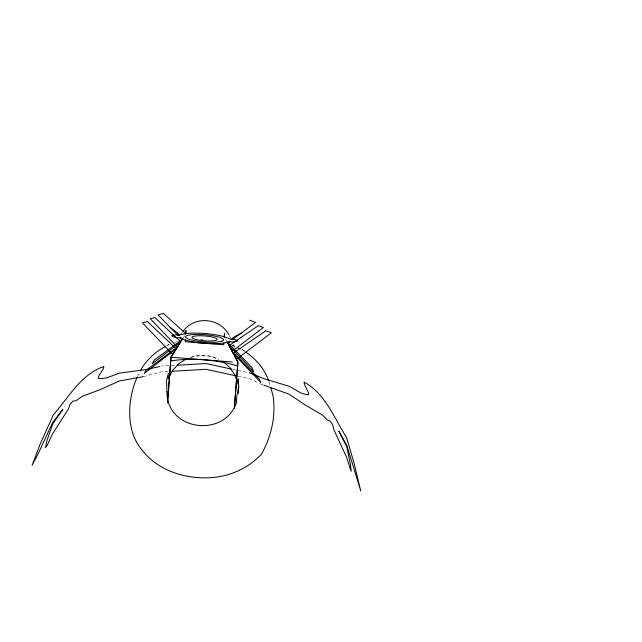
<?xml version="1.0" encoding="UTF-8"?>
<svg xmlns="http://www.w3.org/2000/svg" width="642" height="642" viewBox="0 0 642 642"><rect width="100%" height="100%" fill="white"/><g stroke="black" fill="none" stroke-linecap="round" stroke-linejoin="round"><path stroke-width="0.48" stroke-dasharray="3.21 2.41" d="M137.468 376.605L139.434 372.625M183.243 337.877L184.655 335.678M180.932 334.105L182.376 332.339M166.992 345.677L169.231 344.385M167.57 345.244L169.047 344.393M190.682 357.321C199.558 354.007 210.046 354.633 218.4 359.127M191.099 357.458C200.023 354.593 210.311 355.443 218.713 359.6M174.64 342.274L177.489 341.6M143.262 376.653L161.455 371.798L170.25 371.373M174.464 365.426L161.615 365.996M200.328 339.417L203.024 339.586M237.917 370.49L247.716 372.512M232.364 369.294L236.023 370.089M237.933 376.26L249.369 378.636L259.28 383.362M260.179 383.723L262.875 384.799M232.179 345.54L234.852 346.624M231.834 345.051L236.208 346.849M242.877 349.874L245.075 351.559M242.339 349.36L244.498 351.03M229.202 335.477L230.719 337.853M225.486 338.856L226.77 341.263M268.918 381.597L270.627 386.909M233.519 344.361L234.386 347.145"/><path stroke-width="0.96" d="M166.984 391.877C166.334 430.549 224.307 438.526 236.521 402.51L236.553 402.382M185.923 332.179L185.971 330.59L185.715 334.313M224.371 336.761L224.467 333.583L224.21 337.307M236.545 402.486L236.754 396.475L238.68 386.404L238.158 378.772L237.981 384.173L235.06 375.353L229.908 367.577L223.448 361.863M238.487 393.434L238.68 386.404M185.329 339.899L185.201 341.761L223.697 344.754L223.825 342.892M180.466 342.194L171.013 357.225L167.514 402.871L171.021 356.904L182.874 338.454M197.864 342.74L211.001 343.598A25.383 4.879 4.6 0 0 226.433 342.515L229.852 341.769A7.423 1.428 4.6 0 0 237.291 340.91A7.423 1.428 4.6 0 0 229.932 338.912L226.57 337.628A25.383 4.879 4.6 0 0 182.737 334.225L179.319 334.972A7.423 1.428 4.6 0 0 171.879 335.83A7.423 1.428 4.6 0 0 179.238 337.828L182.601 339.104A25.383 4.879 4.6 0 0 197.905 342.579M137.075 377.408C127.453 399.003 125.479 430.405 141.721 449.641C158.702 472.207 189.679 480.633 216.819 477.07C233.768 474.663 249.65 466.726 261.43 454.255C271.109 436.785 275.988 416.642 273.195 396.708L270.924 387.856M140.229 371.02C145.774 360.635 154.81 351.912 165.363 346.648M183.034 331.601C193.715 315.431 220.054 317.63 228.696 334.683M233.231 353.349L227.79 343.165L229.852 341.022M231.216 339.586L233.271 337.435L241.665 332.805M233.126 353.172L237.885 362.096L234.37 408.071L237.869 362.425L236.408 359.343L271.397 332.773L265.868 330.774L233.126 353.172L260.764 382.463L259.344 379.149L232.115 351.278L263.397 327.516L258.301 325.671L229.074 345.565L253.75 371.662L251.929 367.481L227.116 341.897M227.798 343.181L230.109 341.448M232.42 339.722L255.532 322.428L249.698 320.23M182.127 339.618L180.378 337.17L182.119 339.626L154.433 359.897L152.21 363.773L180.715 341.809L154.995 317.638L150.228 318.721L177.377 347.009L146.063 370.338L144.314 373.411L176.253 348.75L147.459 321.57L142.291 322.741L172.642 354.384M185.995 359.071L178.869 363.605L172.554 370.498L168.268 378.756L168.365 373.347L166.503 380.794L166.96 391.885M170.908 360.836C192.897 357.666 216.514 359.592 237.773 366.036M159.73 366.534L146.416 369.527L119.508 373.138L106.668 377.873L101.043 378.644L98.274 378.315L98.756 376.076L103.29 368.821L103.916 366.486C80.852 374.382 68.758 397.39 53.414 414.716L40.31 443.718L32.1 465.33L37.958 454.159L52.676 422.492L62.619 409.612L52.636 424.137L46.818 440.998L45.494 447.626L47.243 445.203L52.355 434.209L68.269 409.211L70.042 404.283L72.859 401.186L76.045 400.728L82.24 396.331L100.746 389.397L119.292 380.987L143.262 376.653M177.264 365.266L206.034 363.541L231.449 369.094M172.176 371.277L205.865 369.31L235.132 375.65M171.013 357.225L232.3 361.992M263.774 385.16L289.117 394.188L305.744 405.335L322.412 415.005L327.589 420.285L330.341 421.208L332.636 424.699L333.928 429.859L346.503 457.08L351.166 471.397L350.468 464.607L346.784 447.009L338.832 431.087L346.824 445.363L360.716 490.873L354.199 463.676L346.6 437.507C334 418.038 325.478 393.634 304.051 382.054L304.501 384.462L308.288 392.366L308.617 394.67L306.049 394.581L300.905 392.968L289.333 386.34L263.846 378.66L249.529 372.825M237.524 347.707L240.196 348.791M245.806 352.121C256.078 359.014 264.584 369.046 268.653 380.762M170.058 327.235L177.465 333.102L179.214 335.541M185.883 333.768L163.493 313.521L158.004 314.845L178.099 335.493M180.105 337.564L182.119 339.626M177.465 333.102L179.206 335.549M229.298 345.99L232.107 351.27M235.06 356.792L236.408 359.343M220.968 341.48L217.935 342.001A19.035 3.659 4.6 0 1 186.718 338.238A19.035 3.659 4.6 0 1 206.339 334.851A19.035 3.659 4.6 0 1 220.968 341.48M195.585 339.401A12.696 2.44 4.6 0 0 216.787 339.955A12.696 2.44 4.6 0 0 201.371 335.758A12.696 2.44 4.6 0 0 195.585 339.401"/></g></svg>
